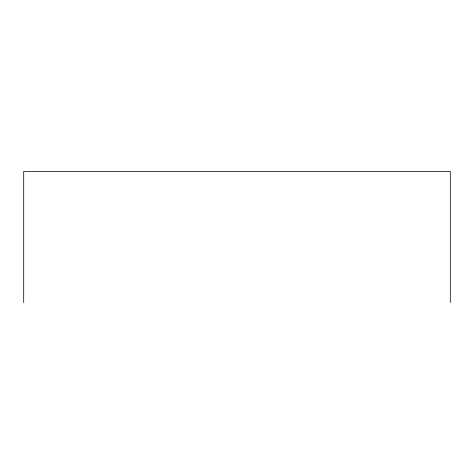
<?xml version="1.0" encoding="UTF-8"?>
<svg xmlns="http://www.w3.org/2000/svg" width="474" height="474" viewBox="0 0 474 474"><rect width="100%" height="100%" fill="white"/><g stroke="black" fill="none" stroke-linecap="round" stroke-linejoin="round"><path stroke-width="0.71" d="M450.3 302.531L450.3 171.469L23.7 171.469L23.7 302.531"/></g></svg>
